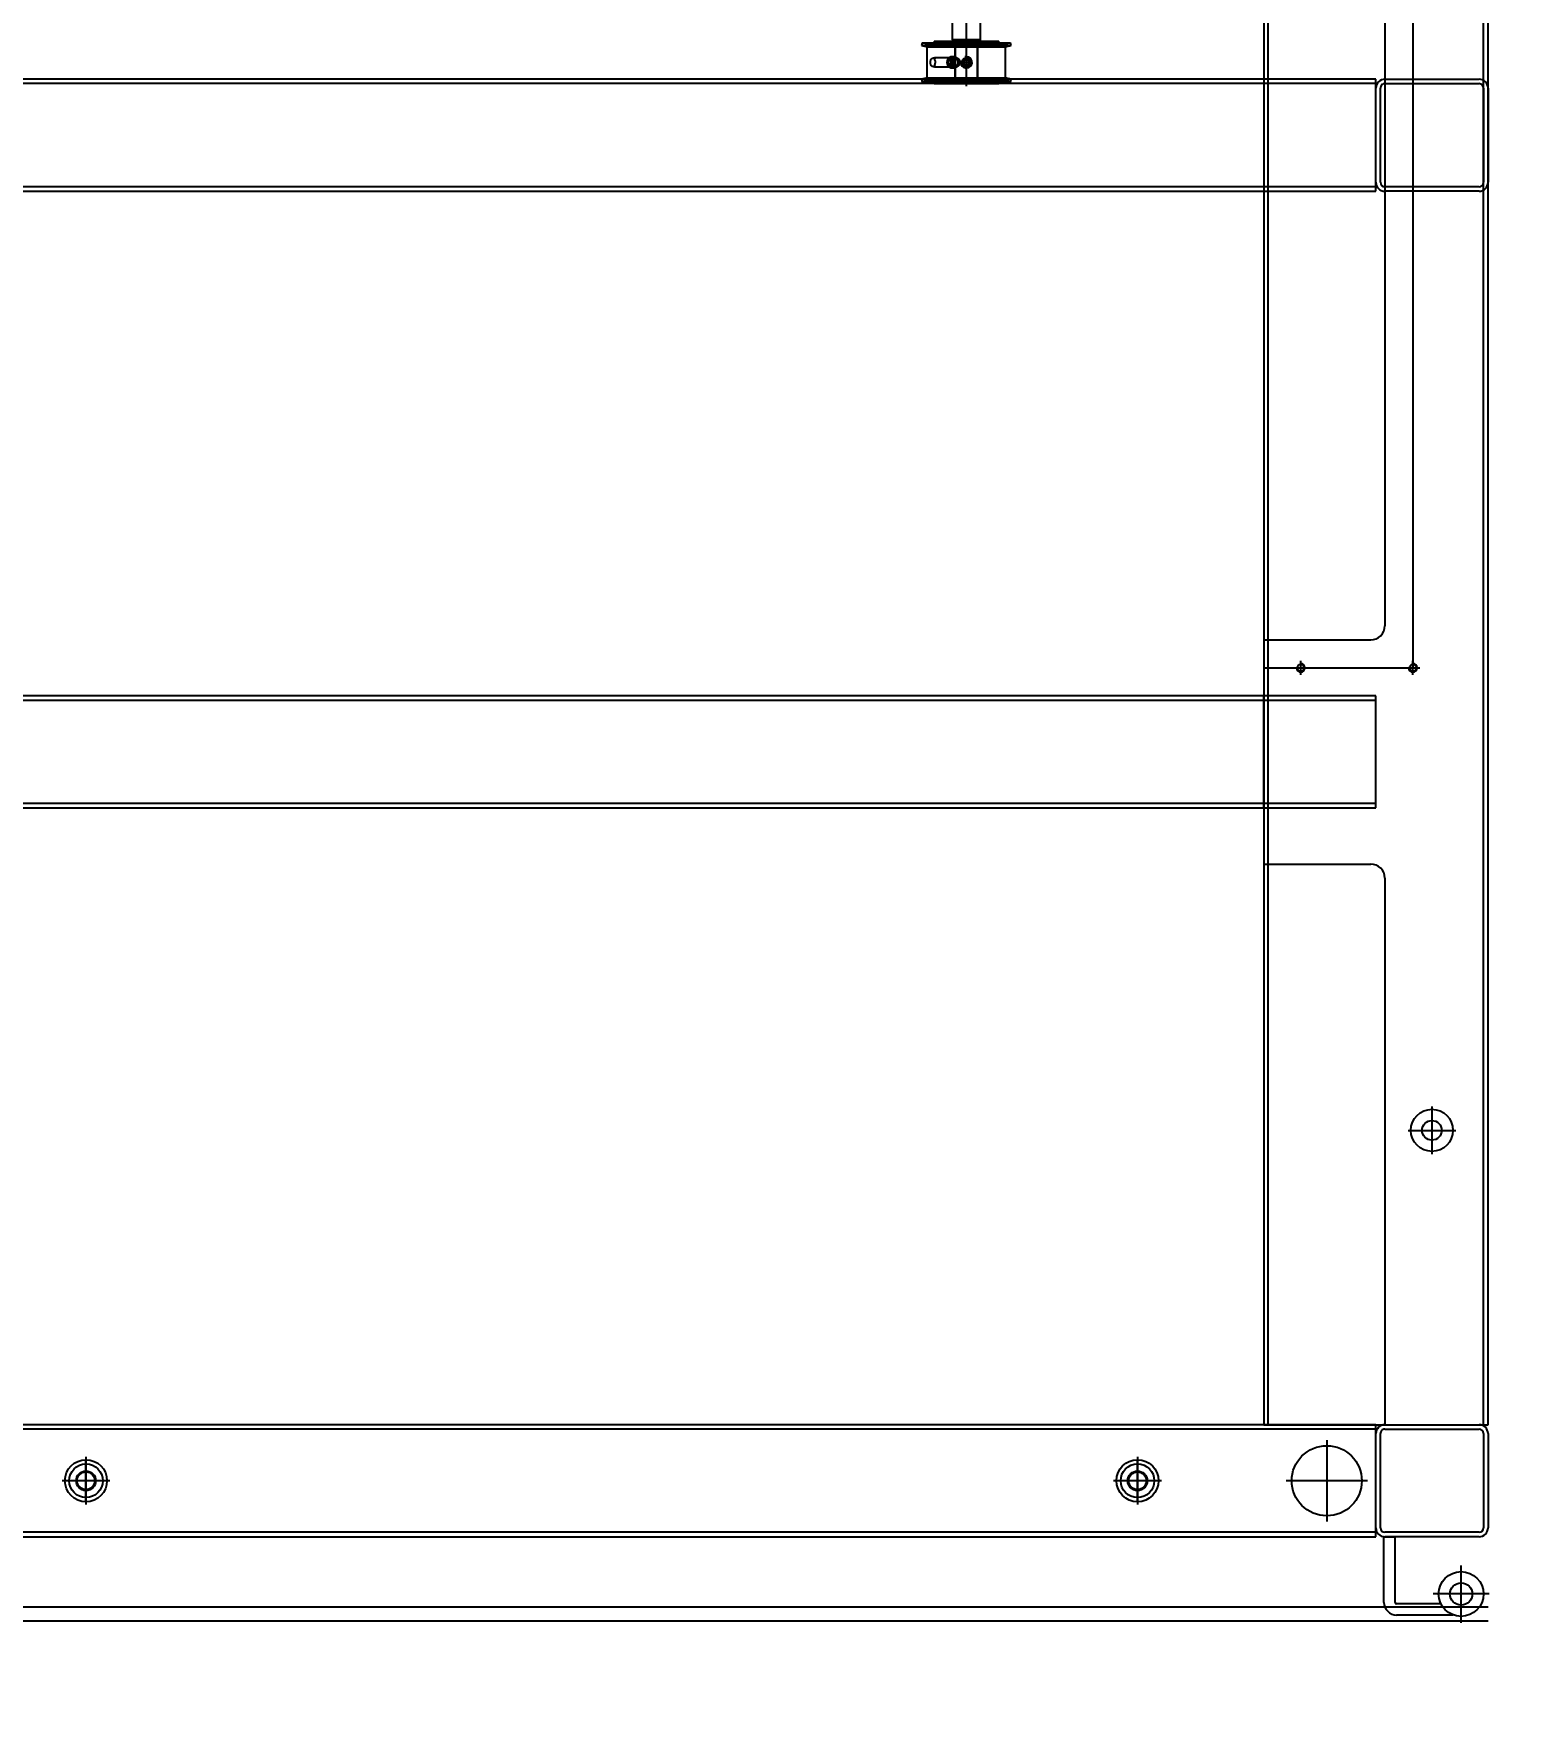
# Model space of a CAD drawing. Header units: inches. Extents: x 0 to 77285, y -118 to 40065.
# Drawn here: x 15133 to 15661, y 24796 to 25392 of the extents above; entities that cross this region are included whole.
import ezdxf

# ---------------------------------------------------------------- set-up
doc = ezdxf.new("R2010")
doc.units = ezdxf.units.IN
doc.header["$LTSCALE"] = 5
doc.header["$MEASUREMENT"] = 0
doc.layers.add('A', color=8, linetype='Continuous')
doc.styles.add('SCI', font='')
doc.styles.get('SCI').set_extended_font_data('Gulim')
doc.dimstyles.new('SCH', dxfattribs={"dimtxt": 2.5, "dimasz": 2, "dimexe": 1.25, "dimexo": 0.625, "dimtad": 1, "dimdec": 8, "dimtxsty": 'SCI', "dimcen": 2.5, "dimclrd": 4, "dimclre": 4, "dimclrt": 7, "dimadec": 8, "dimazin": 2, "dimtfac": 1, "dimtdec": 8, "dimtmove": 0, "dimatfit": 3, "dimfxl": 1, "dimarcsym": 0})

# ---------------------------------------------------------------- blocks, each defined once
blk = doc.blocks.new('A$Cc399747e')
at = {"ltscale": 5}
for p, q in [((2631.79, 1451), (1631.79, 1451)), ((2631.79, 1446), (1631.79, 1446)), ((2591.79, 1421), (1671.79, 1421)), ((1671.79, 1421), (1671.79, 1381)), ((1671.79, 1419.4), (2591.79, 1419.4)), ((1689.29, 1386.5), (1689.29, 1415.5)), ((1756.79, 1392.5), (1756.79, 1409.5)), ((2131.79, 1392.5), (2131.79, 1409.5)), ((1674.79, 1401), (1703.79, 1401)), ((1748.29, 1401), (1765.29, 1401)), ((2123.29, 1401), (2140.29, 1401)), ((1671.79, 1382.6), (2591.79, 1382.6)), ((1631.79, 1381), (1631.79, 71)), ((1711.79, 1381), (1631.79, 1381)), ((1633.39, 1381), (1633.39, 71)), ((1668.59, 1186), (1668.59, 1381)), ((1671.79, 1381), (2591.79, 1381)), ((1710.19, 1381), (1710.19, 1181)), ((1711.79, 71), (1711.79, 1381)), ((1651.79, 1267.5), (1651.79, 1284.5)), ((1660.29, 1276), (1643.29, 1276)), ((1711.79, 1181), (1673.59, 1181)), ((1710.19, 1181), (1710.19, 1101)), ((2591.79, 1161), (1671.79, 1161)), ((1671.79, 1161), (1671.79, 1121)), ((1671.79, 1159.4), (2591.79, 1159.4)), ((1671.79, 1122.6), (2591.79, 1122.6)), ((1671.79, 1121), (2591.79, 1121)), ((1661.09, 1111), (1656.09, 1111)), ((1658.59, 1113.5), (1658.59, 1108.5)), ((1658.59, 71), (1658.59, 1111)), ((1711.79, 1111), (1658.59, 1111)), ((1701.09, 1111), (1696.09, 1111)), ((1698.59, 1113.5), (1698.59, 1108.5)), ((1711.79, 1101), (1673.59, 1101)), ((1710.19, 1101), (1710.19, 71)), ((1668.59, 71), (1668.59, 1096)), ((2591.79, 941), (1671.79, 941)), ((1671.79, 941), (1671.79, 901)), ((1671.79, 939.4), (2591.79, 939.4)), ((1671.79, 902.6), (2591.79, 902.6)), ((1671.79, 901), (2591.79, 901))]:
    blk.add_line(p, q, dxfattribs=at)
for p, q in [((1641.39, 1451.64), (1641.39, 1431.26)), ((1644.18, 1448.9), (1664.39, 1448.9)), ((1648.59, 1444.9), (1664.39, 1444.9)), ((1664.89, 1444.4), (1664.89, 1421)), ((1668.89, 1444.4), (1668.89, 1421)), ((1631.39, 1441.4), (1651.39, 1441.4)), ((1634.99, 1421), (1668.59, 1421)), ((1634.99, 1419.4), (1668.59, 1419.4)), ((1668.89, 1421), (1664.89, 1421)), ((1631.79, 1384.2), (1631.79, 1417.8)), ((1633.39, 1384.2), (1633.39, 1417.8)), ((1670.19, 1417.8), (1670.19, 1384.2)), ((1671.79, 1417.8), (1671.79, 1384.2)), ((1756.79, 1408), (1756.79, 1394)), ((2131.79, 1408), (2131.79, 1394)), ((1749.79, 1401), (1763.79, 1401)), ((2124.79, 1401), (2138.79, 1401)), ((1668.59, 1382.6), (1634.99, 1382.6)), ((1668.59, 1381), (1634.99, 1381)), ((1711.79, 1161), (1711.79, 1121)), ((1631.79, 904.2), (1631.79, 937.8)), ((1633.39, 904.2), (1633.39, 937.8)), ((1634.99, 941), (1668.59, 941)), ((1634.99, 939.4), (1668.59, 939.4)), ((1670.19, 937.8), (1670.19, 904.2)), ((1671.79, 937.8), (1671.79, 904.2)), ((1668.59, 902.6), (1634.99, 902.6)), ((1668.59, 901), (1634.99, 901)), ((1802.05, 902.02), (1801.79, 901.05)), ((1833.79, 901.05), (1801.79, 901.05)), ((1801.79, 901.05), (1803.85, 900.5)), ((1802.05, 902.02), (1803.98, 901.5)), ((1833.53, 902.02), (1802.05, 902.02)), ((1831.74, 900.5), (1803.85, 900.5)), ((1803.85, 900.5), (1803.85, 889.5)), ((1831.61, 901.5), (1803.98, 901.5)), ((1829.29, 902.5), (1806.29, 902.5)), ((1806.29, 902.5), (1806.29, 902.02)), ((1806.29, 902.02), (1806.29, 901.5)), ((1813.79, 902.5), (1813.79, 887.5)), ((1813.79, 901), (1814.29, 901.5)), ((1813.79, 887.5), (1813.79, 901)), ((1821.79, 901), (1813.79, 901)), ((1814.29, 901.5), (1821.29, 901.5)), ((1817.79, 903.25), (1817.79, 886.75)), ((1821.29, 901.5), (1821.79, 901)), ((1821.79, 887.5), (1821.79, 902.5)), ((1821.79, 901), (1821.79, 887.5)), ((1829.29, 902.02), (1829.29, 902.5)), ((1829.29, 901.5), (1829.29, 902.02)), ((1831.61, 901.5), (1833.53, 902.02)), ((1831.74, 900.5), (1833.79, 901.05)), ((1831.74, 900.5), (1831.74, 889.5)), ((1833.79, 901.05), (1833.53, 902.02)), ((1815.69, 895), (1819.89, 895)), ((1816.21, 895.37), (1816.17, 895.1)), ((1816.17, 895.1), (1816.18, 894.83)), ((1816.18, 894.83), (1816.23, 894.56)), ((1816.3, 895.63), (1816.21, 895.37)), ((1816.23, 894.56), (1816.33, 894.31)), ((1816.43, 895.87), (1816.3, 895.63)), ((1816.33, 894.31), (1816.46, 894.07)), ((1816.59, 896.09), (1816.43, 895.87)), ((1816.46, 894.07), (1816.59, 893.91)), ((1816.65, 896.15), (1816.59, 896.09)), ((1816.59, 893.91), (1816.65, 893.85)), ((1816.7, 896.2), (1816.65, 896.15)), ((1816.65, 893.85), (1816.72, 893.79)), ((1816.79, 896.27), (1816.7, 896.2)), ((1816.72, 893.79), (1816.8, 893.72)), ((1816.84, 896.32), (1816.79, 896.27)), ((1817.79, 896.15), (1816.79, 895.58)), ((1816.79, 894.42), (1816.79, 895.58)), ((1816.79, 894.42), (1817.79, 893.85)), ((1816.88, 896.34), (1816.84, 896.32)), ((1816.88, 896.34), (1816.94, 896.38)), ((1816.94, 896.38), (1817.01, 896.42)), ((1817.01, 896.42), (1817.09, 896.46)), ((1817.09, 896.46), (1817.19, 896.51)), ((1817.19, 896.51), (1817.29, 896.54)), ((1817.29, 896.54), (1817.39, 896.57)), ((1817.39, 896.57), (1817.43, 896.58)), ((1817.43, 896.58), (1817.48, 896.59)), ((1817.48, 896.59), (1817.5, 896.59)), ((1817.65, 896.61), (1817.5, 896.59)), ((1817.8, 896.62), (1817.65, 896.61)), ((1818.79, 895.58), (1817.79, 896.15)), ((1817.79, 893.85), (1818.79, 894.42)), ((1817.94, 896.61), (1817.8, 896.62)), ((1818.08, 896.59), (1817.94, 896.61)), ((1818.08, 896.59), (1818.13, 896.58)), ((1818.13, 896.58), (1818.18, 896.57)), ((1818.18, 896.57), (1818.19, 896.57)), ((1818.19, 896.57), (1818.31, 896.54)), ((1818.31, 896.54), (1818.41, 896.5)), ((1818.41, 896.5), (1818.5, 896.46)), ((1818.5, 896.46), (1818.59, 896.41)), ((1818.59, 896.41), (1818.65, 896.38)), ((1818.65, 896.38), (1818.7, 896.34)), ((1818.73, 896.32), (1818.7, 896.34)), ((1818.79, 896.28), (1818.73, 896.32)), ((1818.87, 896.21), (1818.79, 896.28)), ((1818.79, 894.42), (1818.79, 895.58)), ((1818.79, 893.73), (1818.88, 893.8)), ((1818.93, 896.15), (1818.87, 896.21)), ((1818.88, 893.8), (1818.94, 893.85)), ((1818.99, 896.09), (1818.93, 896.15)), ((1818.94, 893.85), (1818.99, 893.91)), ((1819.12, 895.93), (1818.99, 896.09)), ((1818.99, 893.91), (1819.16, 894.13)), ((1819.26, 895.69), (1819.12, 895.93)), ((1819.16, 894.13), (1819.28, 894.37)), ((1819.35, 895.44), (1819.26, 895.69)), ((1819.28, 894.37), (1819.37, 894.63)), ((1819.4, 895.17), (1819.35, 895.44)), ((1819.37, 894.63), (1819.41, 894.9)), ((1819.41, 894.9), (1819.4, 895.17)), ((1820.15, 895), (1820.17, 895.26)), ((1820.15, 894.93), (1820.15, 895)), ((1820.16, 894.79), (1820.15, 894.93)), ((1820.17, 894.7), (1820.16, 894.79)), ((1820.17, 895.26), (1820.22, 895.51)), ((1820.18, 894.65), (1820.17, 894.7)), ((1820.21, 894.51), (1820.18, 894.65)), ((1820.25, 894.39), (1820.21, 894.51)), ((1820.22, 895.51), (1820.3, 895.74)), ((1820.3, 894.26), (1820.25, 894.39)), ((1820.3, 895.74), (1820.42, 895.96)), ((1820.36, 894.14), (1820.3, 894.26)), ((1820.49, 893.92), (1820.36, 894.14)), ((1820.42, 895.96), (1820.55, 896.16)), ((1820.63, 893.74), (1820.49, 893.92)), ((1820.55, 896.16), (1820.7, 896.33)), ((1820.78, 893.59), (1820.63, 893.74)), ((1820.7, 896.33), (1820.78, 896.41)), ((1820.78, 896.41), (1820.87, 896.47)), ((1820.87, 896.47), (1820.95, 896.53)), ((1821.33, 896.63), (1820.9, 896.02)), ((1820.9, 893.98), (1821.33, 893.37)), ((1820.95, 896.53), (1821.03, 896.57)), ((1821.03, 896.57), (1821.18, 896.61)), ((1821.18, 896.61), (1821.25, 896.62)), ((1821.25, 896.62), (1821.26, 896.62)), ((1828.91, 896.62), (1821.26, 896.62)), ((1821.26, 896.62), (1821.32, 896.62)), ((1821.32, 896.62), (1821.43, 896.58)), ((1821.43, 896.58), (1821.52, 896.5)), ((1821.52, 896.5), (1821.6, 896.38)), ((1821.6, 896.38), (1821.66, 896.23)), ((1821.69, 893.87), (1821.63, 893.69)), ((1821.66, 896.23), (1821.71, 896.05)), ((1821.72, 894.07), (1821.69, 893.87)), ((1821.71, 896.05), (1821.74, 895.82)), ((1821.75, 894.29), (1821.72, 894.07)), ((1821.74, 895.82), (1821.75, 895.7)), ((1821.75, 895.7), (1821.76, 895.57)), ((1821.76, 894.52), (1821.75, 894.29)), ((1821.76, 895.57), (1821.76, 895.44)), ((1821.76, 895.44), (1821.77, 895.3)), ((1821.77, 894.76), (1821.76, 894.52)), ((1821.77, 895.3), (1821.77, 895.04)), ((1821.77, 895.04), (1821.77, 894.9)), ((1821.77, 894.9), (1821.77, 894.76)), ((1823.48, 897), (1821.91, 897)), ((1822.06, 895.58), (1822.56, 896.15)), ((1822.06, 894.42), (1822.06, 895.58)), ((1822.06, 895.58), (1824.35, 895.58)), ((1822.56, 893.85), (1822.06, 894.42)), ((1822.06, 894.42), (1824.35, 894.42)), ((1822.56, 896.15), (1823.85, 896.15)), ((1822.56, 896.15), (1823.06, 895.58)), ((1823.06, 894.42), (1822.56, 893.85)), ((1822.56, 893.85), (1823.85, 893.85)), ((1823.06, 895.58), (1823.06, 894.42)), ((1823.35, 895.58), (1823.85, 896.15)), ((1823.35, 894.42), (1823.35, 895.58)), ((1823.85, 893.85), (1823.35, 894.42)), ((1823.85, 896.15), (1824.35, 895.58)), ((1824.35, 894.42), (1823.85, 893.85)), ((1824.31, 896.28), (1824.06, 896.63)), ((1824.35, 894.42), (1824.35, 895.58)), ((1828.76, 896.59), (1828.74, 896.58)), ((1828.74, 896.58), (1828.74, 896.58)), ((1828.74, 896.57), (1828.79, 896.54)), ((1828.76, 896.59), (1828.83, 896.61)), ((1828.79, 896.54), (1828.85, 896.5)), ((1828.83, 896.61), (1828.91, 896.62)), ((1828.85, 896.5), (1828.92, 896.46)), ((1828.91, 896.62), (1828.91, 896.62)), ((1828.91, 896.62), (1828.98, 896.61)), ((1828.92, 896.46), (1829.01, 896.41)), ((1828.98, 896.61), (1829.05, 896.59)), ((1828.98, 895.17), (1829.01, 895.44)), ((1828.98, 894.9), (1828.98, 895.17)), ((1829, 894.63), (1828.98, 894.9)), ((1829.05, 894.37), (1829, 894.63)), ((1829.01, 896.41), (1829.1, 896.38)), ((1829.01, 895.44), (1829.07, 895.69)), ((1829.06, 896.59), (1829.05, 896.59)), ((1829.13, 894.13), (1829.05, 894.37)), ((1829.1, 896.58), (1829.06, 896.59)), ((1829.07, 895.69), (1829.15, 895.93)), ((1829.14, 896.57), (1829.1, 896.58)), ((1829.1, 896.38), (1829.2, 896.34)), ((1829.22, 893.91), (1829.13, 894.13)), ((1829.29, 896.54), (1829.14, 896.57)), ((1829.15, 895.93), (1829.22, 896.09)), ((1829.24, 896.32), (1829.2, 896.34)), ((1829.22, 896.09), (1829.25, 896.15)), ((1829.25, 893.85), (1829.22, 893.91)), ((1829.27, 896.28), (1829.24, 896.32)), ((1829.25, 896.15), (1829.27, 896.21)), ((1829.27, 893.8), (1829.25, 893.85)), ((1829.27, 896.25), (1829.27, 896.28)), ((1829.27, 896.21), (1829.27, 896.25)), ((1829.27, 893.75), (1829.27, 893.8)), ((1829.27, 893.73), (1829.27, 893.75)), ((1829.44, 896.51), (1829.29, 896.54)), ((1829.61, 896.46), (1829.44, 896.51)), ((1829.78, 896.42), (1829.61, 896.46)), ((1829.95, 896.38), (1829.78, 896.42)), ((1830.11, 896.34), (1829.95, 896.38)), ((1830.11, 896.34), (1830.2, 896.32)), ((1830.2, 896.32), (1830.27, 896.27)), ((1830.27, 896.27), (1830.36, 896.2)), ((1830.35, 893.79), (1830.27, 893.72)), ((1830.39, 893.85), (1830.35, 893.79)), ((1830.36, 896.2), (1830.4, 896.15)), ((1830.42, 893.91), (1830.39, 893.85)), ((1830.4, 896.15), (1830.42, 896.09)), ((1830.42, 896.09), (1830.49, 895.87)), ((1830.48, 894.07), (1830.42, 893.91)), ((1830.54, 894.31), (1830.48, 894.07)), ((1830.49, 895.87), (1830.55, 895.63)), ((1830.56, 894.43), (1830.54, 894.34)), ((1830.54, 894.34), (1830.54, 894.31)), ((1830.55, 895.63), (1830.56, 895.57)), ((1830.56, 895.57), (1830.58, 895.37)), ((1830.57, 894.56), (1830.56, 894.43)), ((1830.59, 894.7), (1830.57, 894.56)), ((1830.58, 895.37), (1830.59, 895.31)), ((1830.59, 895.31), (1830.6, 895.1)), ((1830.6, 895.1), (1830.59, 894.83)), ((1830.59, 894.83), (1830.59, 894.7)), ((1803.85, 889.5), (1801.79, 888.95)), ((1833.79, 888.95), (1801.79, 888.95)), ((1801.79, 888.95), (1802.05, 887.98)), ((1803.98, 888.5), (1802.05, 887.98)), ((1833.53, 887.98), (1802.05, 887.98)), ((1831.74, 889.5), (1803.85, 889.5)), ((1831.61, 888.5), (1803.98, 888.5)), ((1806.29, 888.5), (1806.29, 887.98)), ((1806.29, 887.98), (1806.29, 887.5)), ((1816.8, 893.72), (1816.85, 893.68)), ((1816.85, 893.68), (1816.88, 893.66)), ((1816.94, 893.62), (1816.88, 893.66)), ((1817, 893.59), (1816.94, 893.62)), ((1817.08, 893.54), (1817, 893.59)), ((1817.17, 893.5), (1817.08, 893.54)), ((1817.28, 893.46), (1817.17, 893.5)), ((1817.39, 893.43), (1817.28, 893.46)), ((1817.4, 893.43), (1817.39, 893.43)), ((1817.45, 893.42), (1817.4, 893.43)), ((1817.5, 893.41), (1817.45, 893.42)), ((1817.5, 893.41), (1817.64, 893.39)), ((1817.64, 893.39), (1817.79, 893.38)), ((1817.79, 893.38), (1817.94, 893.39)), ((1817.94, 893.39), (1818.08, 893.41)), ((1818.1, 893.41), (1818.08, 893.41)), ((1818.15, 893.42), (1818.1, 893.41)), ((1818.19, 893.43), (1818.15, 893.42)), ((1818.3, 893.46), (1818.19, 893.43)), ((1818.39, 893.49), (1818.3, 893.46)), ((1818.49, 893.54), (1818.39, 893.49)), ((1818.57, 893.58), (1818.49, 893.54)), ((1818.64, 893.62), (1818.57, 893.58)), ((1818.7, 893.66), (1818.64, 893.62)), ((1818.7, 893.66), (1818.74, 893.68)), ((1818.74, 893.68), (1818.79, 893.73)), ((1820.93, 893.48), (1820.78, 893.59)), ((1821.08, 893.41), (1820.93, 893.48)), ((1821.22, 893.38), (1821.08, 893.41)), ((1821.26, 893.38), (1821.22, 893.38)), ((1821.25, 893.38), (1828.91, 893.38)), ((1821.35, 893.39), (1821.26, 893.38)), ((1821.41, 893.41), (1821.35, 893.39)), ((1821.47, 893.45), (1821.41, 893.41)), ((1821.52, 893.49), (1821.47, 893.45)), ((1821.56, 893.55), (1821.52, 893.49)), ((1821.6, 893.62), (1821.56, 893.55)), ((1821.63, 893.69), (1821.6, 893.62)), ((1821.91, 893), (1823.48, 893)), ((1824.06, 893.37), (1824.31, 893.72)), ((1828.78, 893.46), (1828.74, 893.43)), ((1828.74, 893.42), (1828.74, 893.42)), ((1828.74, 893.42), (1828.75, 893.41)), ((1828.75, 893.41), (1828.76, 893.41)), ((1828.84, 893.39), (1828.76, 893.41)), ((1828.84, 893.49), (1828.78, 893.46)), ((1828.91, 893.54), (1828.84, 893.49)), ((1828.91, 893.38), (1828.84, 893.39)), ((1829, 893.58), (1828.91, 893.54)), ((1828.98, 893.39), (1828.91, 893.38)), ((1828.91, 893.38), (1828.91, 893.38)), ((1829.05, 893.41), (1828.98, 893.39)), ((1829.09, 893.62), (1829, 893.58)), ((1829.05, 893.41), (1829.08, 893.42)), ((1829.08, 893.42), (1829.13, 893.43)), ((1829.2, 893.66), (1829.09, 893.62)), ((1829.13, 893.43), (1829.14, 893.43)), ((1829.14, 893.43), (1829.3, 893.46)), ((1829.2, 893.66), (1829.25, 893.68)), ((1829.25, 893.68), (1829.27, 893.73)), ((1829.29, 887.98), (1829.29, 888.5)), ((1829.29, 887.5), (1829.29, 887.98)), ((1829.3, 893.46), (1829.47, 893.5)), ((1829.47, 893.5), (1829.64, 893.54)), ((1829.64, 893.54), (1829.81, 893.59)), ((1829.81, 893.59), (1829.96, 893.62)), ((1829.96, 893.62), (1830.11, 893.66)), ((1830.18, 893.68), (1830.11, 893.66)), ((1830.27, 893.72), (1830.18, 893.68)), ((1833.53, 887.98), (1831.61, 888.5)), ((1833.79, 888.95), (1831.74, 889.5)), ((1833.53, 887.98), (1833.79, 888.95)), ((1829.29, 887.5), (1806.29, 887.5)), ((1812.79, 887), (1813.29, 887.5)), ((1812.79, 887), (1822.79, 887)), ((1812.79, 887), (1812.79, 869.5)), ((1813.29, 887.5), (1822.29, 887.5)), ((1821.79, 887.5), (1813.79, 887.5)), ((1822.29, 887.5), (1822.79, 887)), ((1822.79, 887), (1822.79, 869.5))]:
    blk.add_line(p, q)
at = {"ltscale": 3}
blk.add_line((1817.79, 903.5), (1817.79, 95.5), dxfattribs=at)
for centre, radius in [((1641.39, 1441.4), 8), ((1641.39, 1441.4), 4), ((1756.79, 1401), 6), ((2131.79, 1401), 6), ((1756.79, 1401), 3.5), ((1756.79, 1401), 3.15), ((2131.79, 1401), 3.5), ((2131.79, 1401), 3.15), ((1817.79, 895), 1.25), ((1817.79, 895), 1)]:
    blk.add_circle(centre, radius)
at = {"ltscale": 5}
for centre, radius in [((1689.29, 1401), 12.5), ((1756.79, 1401), 7.5), ((2131.79, 1401), 7.5), ((1651.79, 1276), 7.5), ((1651.79, 1276), 3.5), ((1658.59, 1111), 1.23), ((1698.59, 1111), 1.23)]:
    blk.add_circle(centre, radius, dxfattribs=at)
for centre, radius, start, end in [((1664.39, 1444.4), 4.5, 0, 90), ((1664.39, 1444.4), 0.5, 0, 90), ((1634.99, 1417.8), 3.2, 90, 180), ((1634.99, 1417.8), 1.6, 90, 180), ((1668.59, 1417.8), 3.2, 0, 90), ((1668.59, 1417.8), 1.6, 0, 90), ((1634.99, 1384.2), 3.2, 180, 270), ((1634.99, 1384.2), 1.6, 180, 270), ((1668.59, 1384.2), 3.2, 270, 0), ((1668.59, 1384.2), 1.6, 270, 0), ((1634.99, 937.8), 3.2, 90, 180), ((1634.99, 937.8), 1.6, 90, 180), ((1668.59, 937.8), 3.2, 0, 90), ((1668.59, 937.8), 1.6, 0, 90), ((1634.99, 904.2), 3.2, 180, 270), ((1634.99, 904.2), 1.6, 180, 270), ((1668.59, 904.2), 3.2, 270, 0), ((1668.59, 904.2), 1.6, 270, 0), ((1817.79, 895), 2, 345, 285), ((1817.79, 895), 1.57, 345, 285)]:
    blk.add_arc(centre, radius, start, end)
for centre, radius, start, end in [((1673.59, 1186), 5, 180, 270), ((1658.59, 1111), 1.5, 0, 270), ((1698.59, 1111), 1.5, 0, 270), ((1673.59, 1096), 5, 90, 180)]:
    blk.add_arc(centre, radius, start, end, dxfattribs=at)
for centre, major_axis in [((1821.26, 895), (0, 1.25)), ((1821.91, 895), (0, 2)), ((1822.56, 895), (0, 1)), ((1823.48, 895), (0, 2)), ((1823.85, 895), (0, 1.57))]:
    blk.add_ellipse(centre, major_axis=major_axis, ratio=0.5)
blk = doc.blocks.new('*D366')
at = {"color": 4, "lineweight": -2, "transparency": 16777216}
for p, q in [((12554.65, 23925.55), (12554.65, 28076.14)), ((17979.65, 23925.05), (17979.65, 28076.14)), ((12714.65, 27976.14), (17819.65, 27976.14))]:
    blk.add_line(p, q, dxfattribs=at)
at = {"color": 4, "transparency": 16777216}
for points in [[(12714.65, 28002.81), (12714.65, 27949.48), (12554.65, 27976.14)], [(17819.65, 28002.81), (17819.65, 27949.48), (17979.65, 27976.14)]]:
    blk.add_solid(points, dxfattribs=at)
at = {"layer": 'Defpoints', "color": 0, "transparency": 16777216}
for p in [(17979.65, 27976.14), (12554.65, 23875.55), (17979.65, 23875.05)]:
    blk.add_point(p, dxfattribs=at)
at = {"color": 7, "transparency": 16777216, "insert": (15267.15, 28128.81), "char_height": 200, "attachment_point": 5, "style": 'SCI'}
blk.add_mtext('5425', dxfattribs=at)
blk = doc.blocks.new('*D367')
at = {"color": 4, "lineweight": -2, "transparency": 16777216}
for p, q in [((12554.65, 23925.55), (12554.65, 29140.68)), ((21064.65, 23433.05), (21064.65, 29140.68)), ((12714.65, 29040.68), (20904.65, 29040.68))]:
    blk.add_line(p, q, dxfattribs=at)
at = {"color": 4, "transparency": 16777216}
for points in [[(12714.65, 29067.34), (12714.65, 29014.01), (12554.65, 29040.68)], [(20904.65, 29067.34), (20904.65, 29014.01), (21064.65, 29040.68)]]:
    blk.add_solid(points, dxfattribs=at)
at = {"layer": 'Defpoints', "color": 0, "transparency": 16777216}
for p in [(21064.65, 29040.68), (12554.65, 23875.55), (21064.65, 23383.05)]:
    blk.add_point(p, dxfattribs=at)
at = {"color": 7, "transparency": 16777216, "insert": (16809.65, 29193.47), "char_height": 200, "attachment_point": 5, "style": 'SCI'}
blk.add_mtext('8510', dxfattribs=at)
blk = doc.blocks.new('*D374')
at = {"color": 4, "lineweight": -2, "transparency": 16777216}
for p, q in [((12554.65, 23925.55), (12554.65, 30215.88)), ((37924.65, 23433.05), (37924.65, 30215.88)), ((12714.65, 30115.88), (37764.65, 30115.88))]:
    blk.add_line(p, q, dxfattribs=at)
at = {"color": 4, "transparency": 16777216}
for points in [[(12714.65, 30142.54), (12714.65, 30089.21), (12554.65, 30115.88)], [(37764.65, 30142.54), (37764.65, 30089.21), (37924.65, 30115.88)]]:
    blk.add_solid(points, dxfattribs=at)
at = {"layer": 'Defpoints', "color": 0, "transparency": 16777216}
for p in [(37924.65, 30115.88), (12554.65, 23875.55), (37924.65, 23383.05)]:
    blk.add_point(p, dxfattribs=at)
at = {"color": 7, "transparency": 16777216, "insert": (25239.65, 30268.54), "char_height": 200, "attachment_point": 5, "style": 'SCI'}
blk.add_mtext('25370', dxfattribs=at)

msp = doc.modelspace()

# ---------------------------------------------------------------- block references
at = {"layer": 'A', "rotation": 180}
msp.add_blockref('A$Cc399747e', (17283.44187244, 26276.55060516), dxfattribs=at)

# ---------------------------------------------------------------- dimensions: what is measured, and where the dimension line sits
for base, p2, picture, middle in [((37924.649780898, 30115.8761734788), (37924.649780898, 23383.0504762948), '*D374', (25239.649780898, 30268.5392893244)), ((21064.649780898, 29040.6754827387), (21064.649780898, 23383.0504762948), '*D367', (16809.649780898, 29193.4717543765)), ((17979.649780898, 27976.1433020648), (17979.649780898, 23875.0504762948), '*D366', (15267.149780898, 28128.8064179103))]:
    dim = msp.add_linear_dim(base=base, p1=(12554.649780898, 23875.5504762968), p2=p2, dimstyle='SCH', override={"dimscale": 80})
    dim.commit()
    dim.dimension.update_dxf_attribs({"geometry": picture, "text_midpoint": middle})

doc.saveas('drawing.dxf')
